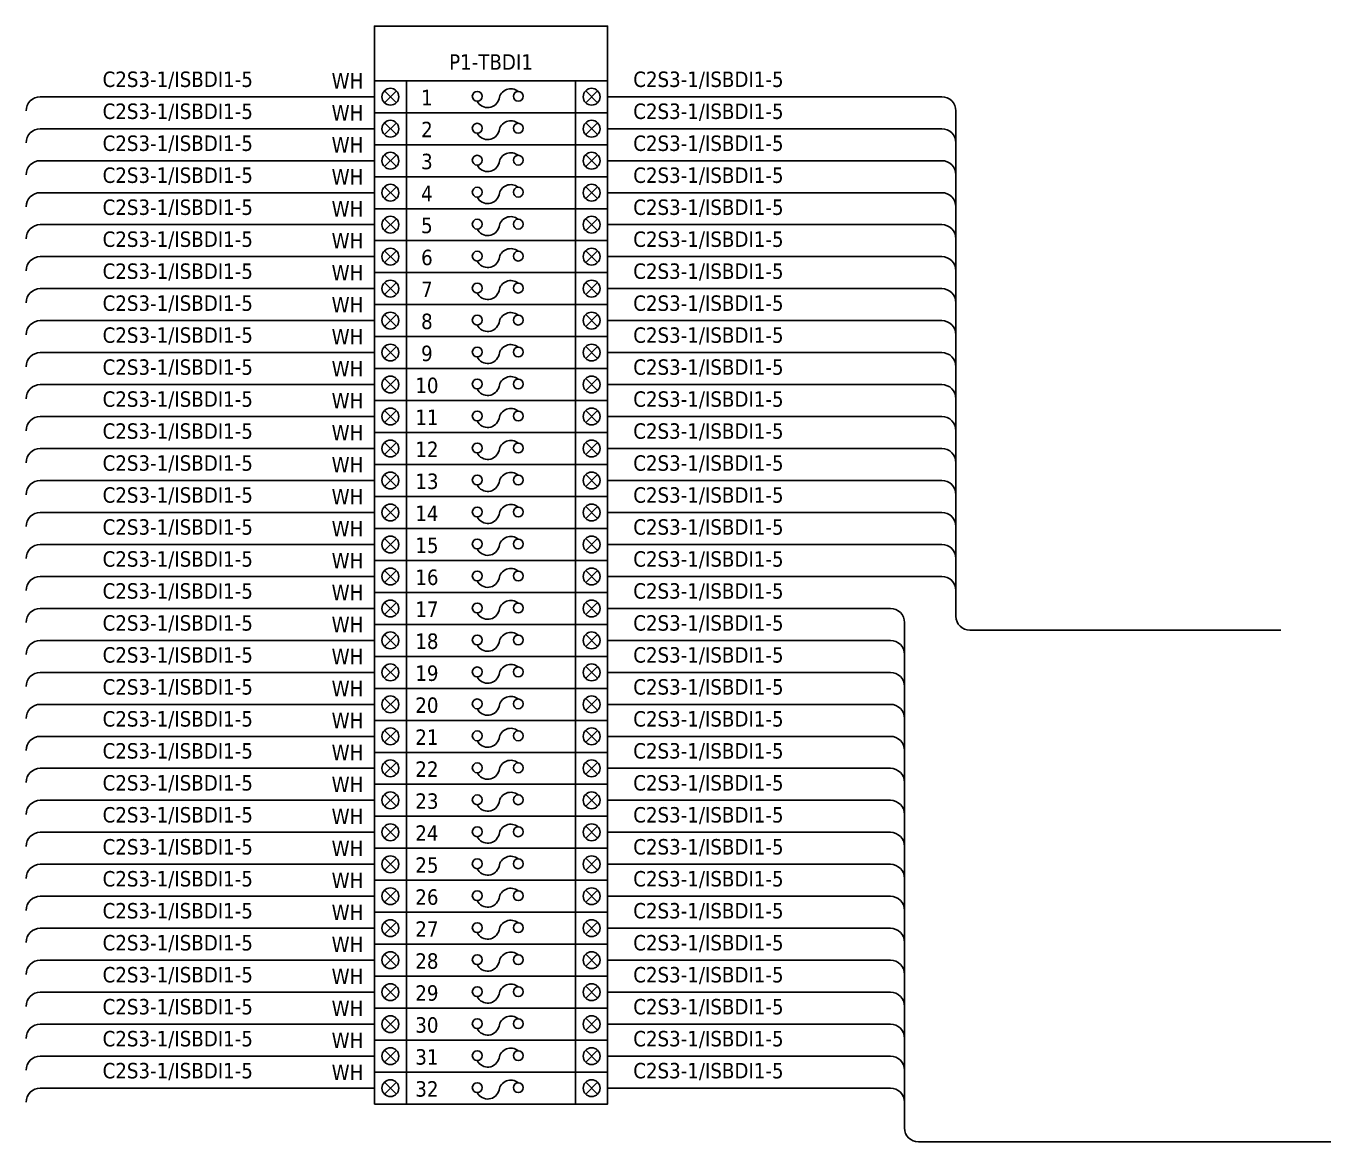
# Model space of a CAD drawing. Header units: millimetres. Extents: x 0 to 3893, y 0 to 6154.
# Drawn here: x 2602 to 3443, y 5434 to 6154 of the extents above; entities that cross this region are included whole.
import ezdxf
from ezdxf.enums import TextEntityAlignment as Align

# ---------------------------------------------------------------- set-up
doc = ezdxf.new("R2010")
doc.units = ezdxf.units.MM
doc.layers.add('IE-WIRE', color=7, linetype='Continuous', lineweight=25)
doc.layers.add('power', color=7, linetype='Continuous', lineweight=25)
doc.styles.add('Tahoma', font='')
doc.styles.get('Tahoma').set_extended_font_data('Tahoma')

msp = doc.modelspace()

# ---------------------------------------------------------------- linework, layer by layer
at = {"color": 1, "ltscale": 25.4}
for p, q in [((2840.96, 6111.84), (2833.29, 6104.17)), ((2833.29, 6111.84), (2840.96, 6104.17)), ((2963.01, 6111.84), (2970.68, 6104.17)), ((2970.68, 6111.84), (2963.01, 6104.17)), ((2840.96, 6091.23), (2833.29, 6083.56)), ((2833.29, 6091.23), (2840.96, 6083.56)), ((2963.01, 6091.23), (2970.68, 6083.56)), ((2970.68, 6091.23), (2963.01, 6083.56)), ((2840.96, 6070.61), (2833.29, 6062.94)), ((2833.29, 6070.61), (2840.96, 6062.94)), ((2963.01, 6070.61), (2970.68, 6062.94)), ((2970.68, 6070.61), (2963.01, 6062.94)), ((2840.96, 6050), (2833.29, 6042.33)), ((2833.29, 6050), (2840.96, 6042.33)), ((2963.01, 6050), (2970.68, 6042.33)), ((2970.68, 6050), (2963.01, 6042.33)), ((2840.96, 6029.39), (2833.29, 6021.72)), ((2833.29, 6029.39), (2840.96, 6021.72)), ((2963.01, 6029.39), (2970.68, 6021.72)), ((2970.68, 6029.39), (2963.01, 6021.72)), ((2840.96, 6008.78), (2833.29, 6001.11)), ((2833.29, 6008.78), (2840.96, 6001.11)), ((2963.01, 6008.78), (2970.68, 6001.11)), ((2970.68, 6008.78), (2963.01, 6001.11)), ((2840.96, 5988.17), (2833.29, 5980.5)), ((2833.29, 5988.17), (2840.96, 5980.5)), ((2963.01, 5988.17), (2970.68, 5980.5)), ((2970.68, 5988.17), (2963.01, 5980.5)), ((2840.96, 5967.56), (2833.29, 5959.89)), ((2833.29, 5967.56), (2840.96, 5959.89)), ((2963.01, 5967.56), (2970.68, 5959.89)), ((2970.68, 5967.56), (2963.01, 5959.89)), ((2840.96, 5946.94), (2833.29, 5939.27)), ((2833.29, 5946.94), (2840.96, 5939.27)), ((2963.01, 5946.94), (2970.68, 5939.27)), ((2970.68, 5946.94), (2963.01, 5939.27)), ((2840.96, 5926.33), (2833.29, 5918.66)), ((2833.29, 5926.33), (2840.96, 5918.66)), ((2963.01, 5926.33), (2970.68, 5918.66)), ((2970.68, 5926.33), (2963.01, 5918.66)), ((2840.96, 5905.72), (2833.29, 5898.05)), ((2833.29, 5905.72), (2840.96, 5898.05)), ((2963.01, 5905.72), (2970.68, 5898.05)), ((2970.68, 5905.72), (2963.01, 5898.05)), ((2840.96, 5885.11), (2833.29, 5877.44)), ((2833.29, 5885.11), (2840.96, 5877.44)), ((2963.01, 5885.11), (2970.68, 5877.44)), ((2970.68, 5885.11), (2963.01, 5877.44)), ((2840.96, 5864.5), (2833.29, 5856.83)), ((2833.29, 5864.5), (2840.96, 5856.83)), ((2963.01, 5864.5), (2970.68, 5856.83)), ((2970.68, 5864.5), (2963.01, 5856.83)), ((2840.96, 5843.89), (2833.29, 5836.22)), ((2833.29, 5843.89), (2840.96, 5836.22)), ((2963.01, 5843.89), (2970.68, 5836.22)), ((2970.68, 5843.89), (2963.01, 5836.22)), ((2840.96, 5823.27), (2833.29, 5815.6)), ((2833.29, 5823.27), (2840.96, 5815.6)), ((2963.01, 5823.27), (2970.68, 5815.6)), ((2970.68, 5823.27), (2963.01, 5815.6)), ((2840.96, 5802.66), (2833.29, 5794.99)), ((2833.29, 5802.66), (2840.96, 5794.99)), ((2963.01, 5802.66), (2970.68, 5794.99)), ((2970.68, 5802.66), (2963.01, 5794.99)), ((2840.96, 5782.05), (2833.29, 5774.38)), ((2833.29, 5782.05), (2840.96, 5774.38)), ((2963.01, 5782.05), (2970.68, 5774.38)), ((2970.68, 5782.05), (2963.01, 5774.38)), ((2840.96, 5761.44), (2833.29, 5753.77)), ((2833.29, 5761.44), (2840.96, 5753.77)), ((2963.01, 5761.44), (2970.68, 5753.77)), ((2970.68, 5761.44), (2963.01, 5753.77)), ((2840.96, 5740.83), (2833.29, 5733.16)), ((2833.29, 5740.83), (2840.96, 5733.16)), ((2963.01, 5740.83), (2970.68, 5733.16)), ((2970.68, 5740.83), (2963.01, 5733.16)), ((2840.96, 5720.21), (2833.29, 5712.54)), ((2833.29, 5720.21), (2840.96, 5712.54)), ((2963.01, 5720.21), (2970.68, 5712.54)), ((2970.68, 5720.21), (2963.01, 5712.54)), ((2840.96, 5699.6), (2833.29, 5691.93)), ((2833.29, 5699.6), (2840.96, 5691.93)), ((2963.01, 5699.6), (2970.68, 5691.93)), ((2970.68, 5699.6), (2963.01, 5691.93)), ((2840.96, 5678.99), (2833.29, 5671.32)), ((2833.29, 5678.99), (2840.96, 5671.32)), ((2963.01, 5678.99), (2970.68, 5671.32)), ((2970.68, 5678.99), (2963.01, 5671.32)), ((2840.96, 5658.38), (2833.29, 5650.71)), ((2833.29, 5658.38), (2840.96, 5650.71)), ((2963.01, 5658.38), (2970.68, 5650.71)), ((2970.68, 5658.38), (2963.01, 5650.71)), ((2840.96, 5637.77), (2833.29, 5630.1)), ((2833.29, 5637.77), (2840.96, 5630.1)), ((2963.01, 5637.77), (2970.68, 5630.1)), ((2970.68, 5637.77), (2963.01, 5630.1)), ((2840.96, 5617.16), (2833.29, 5609.49)), ((2833.29, 5617.16), (2840.96, 5609.49)), ((2963.01, 5617.16), (2970.68, 5609.49)), ((2970.68, 5617.16), (2963.01, 5609.49)), ((2840.96, 5596.54), (2833.29, 5588.87)), ((2833.29, 5596.54), (2840.96, 5588.87)), ((2963.01, 5596.54), (2970.68, 5588.87)), ((2970.68, 5596.54), (2963.01, 5588.87)), ((2840.96, 5575.93), (2833.29, 5568.26)), ((2833.29, 5575.93), (2840.96, 5568.26)), ((2963.01, 5575.93), (2970.68, 5568.26)), ((2970.68, 5575.93), (2963.01, 5568.26)), ((2840.96, 5555.32), (2833.29, 5547.65)), ((2833.29, 5555.32), (2840.96, 5547.65)), ((2963.01, 5555.32), (2970.68, 5547.65)), ((2970.68, 5555.32), (2963.01, 5547.65)), ((2840.96, 5534.71), (2833.29, 5527.04)), ((2833.29, 5534.71), (2840.96, 5527.04)), ((2963.01, 5534.71), (2970.68, 5527.04)), ((2970.68, 5534.71), (2963.01, 5527.04)), ((2840.96, 5514.1), (2833.29, 5506.43)), ((2833.29, 5514.1), (2840.96, 5506.43)), ((2963.01, 5514.1), (2970.68, 5506.43)), ((2970.68, 5514.1), (2963.01, 5506.43)), ((2840.96, 5493.48), (2833.29, 5485.81)), ((2833.29, 5493.48), (2840.96, 5485.81)), ((2963.01, 5493.48), (2970.68, 5485.81)), ((2970.68, 5493.48), (2963.01, 5485.81)), ((2840.96, 5472.87), (2833.29, 5465.2)), ((2833.29, 5472.87), (2840.96, 5465.2)), ((2963.01, 5472.87), (2970.68, 5465.2)), ((2970.68, 5472.87), (2963.01, 5465.2))]:
    msp.add_line(p, q, dxfattribs=at)
at = {"color": 4, "ltscale": 25.4}
msp.add_lwpolyline([(2826.81, 6118.31), (2977.15, 6118.31), (2977.15, 6153.53), (2826.81, 6153.53)], close=True, dxfattribs=at)
at = {"color": 1, "ltscale": 25.4}
for points in [[(2826.81, 6097.7), (2847.43, 6097.7), (2847.43, 6118.31), (2826.81, 6118.31)], [(2847.43, 6097.7), (2956.53, 6097.7), (2956.53, 6118.31), (2847.43, 6118.31)], [(2956.53, 6097.7), (2977.15, 6097.7), (2977.15, 6118.31), (2956.53, 6118.31)], [(2826.81, 6077.09), (2847.43, 6077.09), (2847.43, 6097.7), (2826.81, 6097.7)], [(2847.43, 6077.09), (2956.53, 6077.09), (2956.53, 6097.7), (2847.43, 6097.7)], [(2956.53, 6077.09), (2977.15, 6077.09), (2977.15, 6097.7), (2956.53, 6097.7)], [(2826.81, 6056.47), (2847.43, 6056.47), (2847.43, 6077.09), (2826.81, 6077.09)], [(2847.43, 6056.47), (2956.53, 6056.47), (2956.53, 6077.09), (2847.43, 6077.09)], [(2956.53, 6056.47), (2977.15, 6056.47), (2977.15, 6077.09), (2956.53, 6077.09)], [(2826.81, 6035.86), (2847.43, 6035.86), (2847.43, 6056.47), (2826.81, 6056.47)], [(2847.43, 6035.86), (2956.53, 6035.86), (2956.53, 6056.47), (2847.43, 6056.47)], [(2956.53, 6035.86), (2977.15, 6035.86), (2977.15, 6056.47), (2956.53, 6056.47)], [(2826.81, 6015.25), (2847.43, 6015.25), (2847.43, 6035.86), (2826.81, 6035.86)], [(2847.43, 6015.25), (2956.53, 6015.25), (2956.53, 6035.86), (2847.43, 6035.86)], [(2956.53, 6015.25), (2977.15, 6015.25), (2977.15, 6035.86), (2956.53, 6035.86)], [(2826.81, 5994.64), (2847.43, 5994.64), (2847.43, 6015.25), (2826.81, 6015.25)], [(2847.43, 5994.64), (2956.53, 5994.64), (2956.53, 6015.25), (2847.43, 6015.25)], [(2956.53, 5994.64), (2977.15, 5994.64), (2977.15, 6015.25), (2956.53, 6015.25)], [(2826.81, 5974.03), (2847.43, 5974.03), (2847.43, 5994.64), (2826.81, 5994.64)], [(2847.43, 5974.03), (2956.53, 5974.03), (2956.53, 5994.64), (2847.43, 5994.64)], [(2956.53, 5974.03), (2977.15, 5974.03), (2977.15, 5994.64), (2956.53, 5994.64)], [(2826.81, 5953.41), (2847.43, 5953.41), (2847.43, 5974.03), (2826.81, 5974.03)], [(2847.43, 5953.41), (2956.53, 5953.41), (2956.53, 5974.03), (2847.43, 5974.03)], [(2956.53, 5953.41), (2977.15, 5953.41), (2977.15, 5974.03), (2956.53, 5974.03)], [(2826.81, 5932.8), (2847.43, 5932.8), (2847.43, 5953.41), (2826.81, 5953.41)], [(2847.43, 5932.8), (2956.53, 5932.8), (2956.53, 5953.41), (2847.43, 5953.41)], [(2956.53, 5932.8), (2977.15, 5932.8), (2977.15, 5953.41), (2956.53, 5953.41)], [(2826.81, 5912.19), (2847.43, 5912.19), (2847.43, 5932.8), (2826.81, 5932.8)], [(2847.43, 5912.19), (2956.53, 5912.19), (2956.53, 5932.8), (2847.43, 5932.8)], [(2956.53, 5912.19), (2977.15, 5912.19), (2977.15, 5932.8), (2956.53, 5932.8)], [(2826.81, 5891.58), (2847.43, 5891.58), (2847.43, 5912.19), (2826.81, 5912.19)], [(2847.43, 5891.58), (2956.53, 5891.58), (2956.53, 5912.19), (2847.43, 5912.19)], [(2956.53, 5891.58), (2977.15, 5891.58), (2977.15, 5912.19), (2956.53, 5912.19)], [(2826.81, 5870.97), (2847.43, 5870.97), (2847.43, 5891.58), (2826.81, 5891.58)], [(2847.43, 5870.97), (2956.53, 5870.97), (2956.53, 5891.58), (2847.43, 5891.58)], [(2956.53, 5870.97), (2977.15, 5870.97), (2977.15, 5891.58), (2956.53, 5891.58)], [(2826.81, 5850.36), (2847.43, 5850.36), (2847.43, 5870.97), (2826.81, 5870.97)], [(2847.43, 5850.36), (2956.53, 5850.36), (2956.53, 5870.97), (2847.43, 5870.97)], [(2956.53, 5850.36), (2977.15, 5850.36), (2977.15, 5870.97), (2956.53, 5870.97)], [(2826.81, 5829.74), (2847.43, 5829.74), (2847.43, 5850.36), (2826.81, 5850.36)], [(2847.43, 5829.74), (2956.53, 5829.74), (2956.53, 5850.36), (2847.43, 5850.36)], [(2956.53, 5829.74), (2977.15, 5829.74), (2977.15, 5850.36), (2956.53, 5850.36)], [(2826.81, 5809.13), (2847.43, 5809.13), (2847.43, 5829.74), (2826.81, 5829.74)], [(2847.43, 5809.13), (2956.53, 5809.13), (2956.53, 5829.74), (2847.43, 5829.74)], [(2956.53, 5809.13), (2977.15, 5809.13), (2977.15, 5829.74), (2956.53, 5829.74)], [(2826.81, 5788.52), (2847.43, 5788.52), (2847.43, 5809.13), (2826.81, 5809.13)], [(2847.43, 5788.52), (2956.53, 5788.52), (2956.53, 5809.13), (2847.43, 5809.13)], [(2956.53, 5788.52), (2977.15, 5788.52), (2977.15, 5809.13), (2956.53, 5809.13)], [(2826.81, 5767.91), (2847.43, 5767.91), (2847.43, 5788.52), (2826.81, 5788.52)], [(2847.43, 5767.91), (2956.53, 5767.91), (2956.53, 5788.52), (2847.43, 5788.52)], [(2956.53, 5767.91), (2977.15, 5767.91), (2977.15, 5788.52), (2956.53, 5788.52)], [(2826.81, 5747.3), (2847.43, 5747.3), (2847.43, 5767.91), (2826.81, 5767.91)], [(2847.43, 5747.3), (2956.53, 5747.3), (2956.53, 5767.91), (2847.43, 5767.91)], [(2956.53, 5747.3), (2977.15, 5747.3), (2977.15, 5767.91), (2956.53, 5767.91)], [(2826.81, 5726.69), (2847.43, 5726.69), (2847.43, 5747.3), (2826.81, 5747.3)], [(2847.43, 5726.69), (2956.53, 5726.69), (2956.53, 5747.3), (2847.43, 5747.3)], [(2956.53, 5726.69), (2977.15, 5726.69), (2977.15, 5747.3), (2956.53, 5747.3)], [(2826.81, 5706.07), (2847.43, 5706.07), (2847.43, 5726.69), (2826.81, 5726.69)], [(2847.43, 5706.07), (2956.53, 5706.07), (2956.53, 5726.69), (2847.43, 5726.69)], [(2956.53, 5706.07), (2977.15, 5706.07), (2977.15, 5726.69), (2956.53, 5726.69)], [(2826.81, 5685.46), (2847.43, 5685.46), (2847.43, 5706.07), (2826.81, 5706.07)], [(2847.43, 5685.46), (2956.53, 5685.46), (2956.53, 5706.07), (2847.43, 5706.07)], [(2956.53, 5685.46), (2977.15, 5685.46), (2977.15, 5706.07), (2956.53, 5706.07)], [(2826.81, 5664.85), (2847.43, 5664.85), (2847.43, 5685.46), (2826.81, 5685.46)], [(2847.43, 5664.85), (2956.53, 5664.85), (2956.53, 5685.46), (2847.43, 5685.46)], [(2956.53, 5664.85), (2977.15, 5664.85), (2977.15, 5685.46), (2956.53, 5685.46)], [(2826.81, 5644.24), (2847.43, 5644.24), (2847.43, 5664.85), (2826.81, 5664.85)], [(2847.43, 5644.24), (2956.53, 5644.24), (2956.53, 5664.85), (2847.43, 5664.85)], [(2956.53, 5644.24), (2977.15, 5644.24), (2977.15, 5664.85), (2956.53, 5664.85)], [(2826.81, 5623.63), (2847.43, 5623.63), (2847.43, 5644.24), (2826.81, 5644.24)], [(2847.43, 5623.63), (2956.53, 5623.63), (2956.53, 5644.24), (2847.43, 5644.24)], [(2956.53, 5623.63), (2977.15, 5623.63), (2977.15, 5644.24), (2956.53, 5644.24)], [(2826.81, 5603.01), (2847.43, 5603.01), (2847.43, 5623.63), (2826.81, 5623.63)], [(2847.43, 5603.01), (2956.53, 5603.01), (2956.53, 5623.63), (2847.43, 5623.63)], [(2956.53, 5603.01), (2977.15, 5603.01), (2977.15, 5623.63), (2956.53, 5623.63)], [(2826.81, 5582.4), (2847.43, 5582.4), (2847.43, 5603.01), (2826.81, 5603.01)], [(2847.43, 5582.4), (2956.53, 5582.4), (2956.53, 5603.01), (2847.43, 5603.01)], [(2956.53, 5582.4), (2977.15, 5582.4), (2977.15, 5603.01), (2956.53, 5603.01)], [(2826.81, 5561.79), (2847.43, 5561.79), (2847.43, 5582.4), (2826.81, 5582.4)], [(2847.43, 5561.79), (2956.53, 5561.79), (2956.53, 5582.4), (2847.43, 5582.4)], [(2956.53, 5561.79), (2977.15, 5561.79), (2977.15, 5582.4), (2956.53, 5582.4)], [(2826.81, 5541.18), (2847.43, 5541.18), (2847.43, 5561.79), (2826.81, 5561.79)], [(2847.43, 5541.18), (2956.53, 5541.18), (2956.53, 5561.79), (2847.43, 5561.79)], [(2956.53, 5541.18), (2977.15, 5541.18), (2977.15, 5561.79), (2956.53, 5561.79)], [(2826.81, 5520.57), (2847.43, 5520.57), (2847.43, 5541.18), (2826.81, 5541.18)], [(2847.43, 5520.57), (2956.53, 5520.57), (2956.53, 5541.18), (2847.43, 5541.18)], [(2956.53, 5520.57), (2977.15, 5520.57), (2977.15, 5541.18), (2956.53, 5541.18)], [(2826.81, 5499.96), (2847.43, 5499.96), (2847.43, 5520.57), (2826.81, 5520.57)], [(2847.43, 5499.96), (2956.53, 5499.96), (2956.53, 5520.57), (2847.43, 5520.57)], [(2956.53, 5499.96), (2977.15, 5499.96), (2977.15, 5520.57), (2956.53, 5520.57)], [(2826.81, 5479.34), (2847.43, 5479.34), (2847.43, 5499.96), (2826.81, 5499.96)], [(2847.43, 5479.34), (2956.53, 5479.34), (2956.53, 5499.96), (2847.43, 5499.96)], [(2956.53, 5479.34), (2977.15, 5479.34), (2977.15, 5499.96), (2956.53, 5499.96)], [(2826.81, 5458.73), (2847.43, 5458.73), (2847.43, 5479.34), (2826.81, 5479.34)], [(2847.43, 5458.73), (2956.53, 5458.73), (2956.53, 5479.34), (2847.43, 5479.34)], [(2956.53, 5458.73), (2977.15, 5458.73), (2977.15, 5479.34), (2956.53, 5479.34)]]:
    msp.add_lwpolyline(points, close=True, dxfattribs=at)
for centre in [(2837.12, 6108), (2966.84, 6108), (2837.12, 6087.39), (2966.84, 6087.39), (2837.12, 6066.78), (2966.84, 6066.78), (2837.12, 6046.17), (2966.84, 6046.17), (2837.12, 6025.56), (2966.84, 6025.56), (2837.12, 6004.94), (2966.84, 6004.94), (2837.12, 5984.33), (2966.84, 5984.33), (2837.12, 5963.72), (2966.84, 5963.72), (2837.12, 5943.11), (2966.84, 5943.11), (2837.12, 5922.5), (2966.84, 5922.5), (2837.12, 5901.89), (2966.84, 5901.89), (2837.12, 5881.27), (2966.84, 5881.27), (2837.12, 5860.66), (2966.84, 5860.66), (2837.12, 5840.05), (2966.84, 5840.05), (2837.12, 5819.44), (2966.84, 5819.44), (2837.12, 5798.83), (2966.84, 5798.83), (2837.12, 5778.21), (2966.84, 5778.21), (2837.12, 5757.6), (2966.84, 5757.6), (2837.12, 5736.99), (2966.84, 5736.99), (2837.12, 5716.38), (2966.84, 5716.38), (2837.12, 5695.77), (2966.84, 5695.77), (2837.12, 5675.16), (2966.84, 5675.16), (2837.12, 5654.54), (2966.84, 5654.54), (2837.12, 5633.93), (2966.84, 5633.93), (2837.12, 5613.32), (2966.84, 5613.32), (2837.12, 5592.71), (2966.84, 5592.71), (2837.12, 5572.1), (2966.84, 5572.1), (2837.12, 5551.49), (2966.84, 5551.49), (2837.12, 5530.87), (2966.84, 5530.87), (2837.12, 5510.26), (2966.84, 5510.26), (2837.12, 5489.65), (2966.84, 5489.65), (2837.12, 5469.04), (2966.84, 5469.04)]:
    msp.add_circle(centre, 5.42, dxfattribs=at)
at = {"layer": 'IE-WIRE', "color": 4, "ltscale": 25.4}
for p, q in [((2611.44, 6108), (2826.81, 6108)), ((3192.52, 6108), (2977.15, 6108)), ((3201.66, 6098.86), (3201.66, 5773.13)), ((2611.44, 6087.39), (2826.81, 6087.39)), ((3192.52, 6087.39), (2977.15, 6087.39)), ((2611.44, 6066.78), (2826.81, 6066.78)), ((3192.52, 6066.78), (2977.15, 6066.78)), ((2611.44, 6046.17), (2826.81, 6046.17)), ((3192.52, 6046.17), (2977.15, 6046.17)), ((2611.44, 6025.56), (2826.81, 6025.56)), ((3192.52, 6025.56), (2977.15, 6025.56)), ((2611.44, 6004.94), (2826.81, 6004.94)), ((3192.52, 6004.94), (2977.15, 6004.94)), ((2611.44, 5984.33), (2826.81, 5984.33)), ((3192.52, 5984.33), (2977.15, 5984.33)), ((2611.44, 5963.72), (2826.81, 5963.72)), ((3192.52, 5963.72), (2977.15, 5963.72)), ((2611.44, 5943.11), (2826.81, 5943.11)), ((3192.52, 5943.11), (2977.15, 5943.11)), ((2611.44, 5922.5), (2826.81, 5922.5)), ((3192.52, 5922.5), (2977.15, 5922.5)), ((2611.44, 5901.89), (2826.81, 5901.89)), ((3192.52, 5901.89), (2977.15, 5901.89)), ((2611.44, 5881.27), (2826.81, 5881.27)), ((3192.52, 5881.27), (2977.15, 5881.27)), ((2611.44, 5860.66), (2826.81, 5860.66)), ((3192.52, 5860.66), (2977.15, 5860.66)), ((2611.44, 5840.05), (2826.81, 5840.05)), ((3192.52, 5840.05), (2977.15, 5840.05)), ((2611.44, 5819.44), (2826.81, 5819.44)), ((3192.52, 5819.44), (2977.15, 5819.44)), ((2611.44, 5798.83), (2826.81, 5798.83)), ((3192.52, 5798.83), (2977.15, 5798.83)), ((2611.44, 5778.21), (2826.81, 5778.21)), ((3159.41, 5778.21), (2977.15, 5778.21)), ((3168.55, 5769.08), (3168.55, 5443.34)), ((2611.44, 5757.6), (2826.81, 5757.6)), ((3159.41, 5757.6), (2977.15, 5757.6)), ((2611.44, 5736.99), (2826.81, 5736.99)), ((3159.41, 5736.99), (2977.15, 5736.99)), ((2611.44, 5716.38), (2826.81, 5716.38)), ((3159.41, 5716.38), (2977.15, 5716.38)), ((2611.44, 5695.77), (2826.81, 5695.77)), ((3159.41, 5695.77), (2977.15, 5695.77)), ((2611.44, 5675.16), (2826.81, 5675.16)), ((3159.41, 5675.16), (2977.15, 5675.16)), ((2611.44, 5654.54), (2826.81, 5654.54)), ((3159.41, 5654.54), (2977.15, 5654.54)), ((2611.44, 5633.93), (2826.81, 5633.93)), ((3159.41, 5633.93), (2977.15, 5633.93)), ((2611.44, 5613.32), (2826.81, 5613.32)), ((3159.41, 5613.32), (2977.15, 5613.32)), ((2611.44, 5592.71), (2826.81, 5592.71)), ((3159.41, 5592.71), (2977.15, 5592.71)), ((2611.44, 5572.1), (2826.81, 5572.1)), ((3159.41, 5572.1), (2977.15, 5572.1)), ((2611.44, 5551.49), (2826.81, 5551.49)), ((3159.41, 5551.49), (2977.15, 5551.49)), ((2611.44, 5530.87), (2826.81, 5530.87)), ((3159.41, 5530.87), (2977.15, 5530.87)), ((2611.44, 5510.26), (2826.81, 5510.26)), ((3159.41, 5510.26), (2977.15, 5510.26)), ((2611.44, 5489.65), (2826.81, 5489.65)), ((3159.41, 5489.65), (2977.15, 5489.65)), ((2611.44, 5469.04), (2826.81, 5469.04)), ((3159.41, 5469.04), (2977.15, 5469.04))]:
    msp.add_line(p, q, dxfattribs=at)
at = {"layer": 'IE-WIRE', "color": 4}
for p, q in [((3210.62, 5764.17), (3410.99, 5764.17)), ((3177.51, 5434.38), (3443.36, 5434.38))]:
    msp.add_line(p, q, dxfattribs=at)
at = {"layer": 'IE-WIRE', "color": 4, "ltscale": 25.4}
for centre, start, end in [((2611.44, 6098.86), 90, 180), ((3192.52, 6098.86), 0, 90), ((2611.44, 6078.25), 90, 180), ((3192.52, 6078.25), 0, 90), ((2611.44, 6057.64), 90, 180), ((3192.52, 6057.64), 0, 90), ((2611.44, 6037.03), 90, 180), ((3192.52, 6037.03), 0, 90), ((2611.44, 6016.42), 90, 180), ((3192.52, 6016.42), 0, 90), ((2611.44, 5995.81), 90, 180), ((3192.52, 5995.81), 0, 90), ((2611.44, 5975.19), 90, 180), ((3192.52, 5975.19), 0, 90), ((2611.44, 5954.58), 90, 180), ((3192.52, 5954.58), 0, 90), ((2611.44, 5933.97), 90, 180), ((3192.52, 5933.97), 0, 90), ((2611.44, 5913.36), 90, 180), ((3192.52, 5913.36), 0, 90), ((2611.44, 5892.75), 90, 180), ((3192.52, 5892.75), 0, 90), ((2611.44, 5872.13), 90, 180), ((3192.52, 5872.13), 0, 90), ((2611.44, 5851.52), 90, 180), ((3192.52, 5851.52), 0, 90), ((2611.44, 5830.91), 90, 180), ((3192.52, 5830.91), 0, 90), ((2611.44, 5810.3), 90, 180), ((3192.52, 5810.3), 0, 90), ((2611.44, 5789.69), 90, 180), ((3192.52, 5789.69), 0, 90), ((2611.44, 5769.08), 90, 180), ((3159.41, 5769.08), 0, 90), ((2611.44, 5748.46), 90, 180), ((3159.41, 5748.46), 0, 90), ((2611.44, 5727.85), 90, 180), ((3159.41, 5727.85), 0, 90), ((2611.44, 5707.24), 90, 180), ((3159.41, 5707.24), 0, 90), ((2611.44, 5686.63), 90, 180), ((3159.41, 5686.63), 0, 90), ((2611.44, 5666.02), 90, 180), ((3159.41, 5666.02), 0, 90), ((2611.44, 5645.4), 90, 180), ((3159.41, 5645.4), 0, 90), ((2611.44, 5624.79), 90, 180), ((3159.41, 5624.79), 0, 90), ((2611.44, 5604.18), 90, 180), ((3159.41, 5604.18), 0, 90), ((2611.44, 5583.57), 90, 180), ((3159.41, 5583.57), 0, 90), ((2611.44, 5562.96), 90, 180), ((3159.41, 5562.96), 0, 90), ((2611.44, 5542.35), 90, 180), ((3159.41, 5542.35), 0, 90), ((2611.44, 5521.73), 90, 180), ((3159.41, 5521.73), 0, 90), ((2611.44, 5501.12), 90, 180), ((3159.41, 5501.12), 0, 90), ((2611.44, 5480.51), 90, 180), ((3159.41, 5480.51), 0, 90), ((2611.44, 5459.9), 90, 180), ((3159.41, 5459.9), 0, 90)]:
    msp.add_arc(centre, 9.14, start, end, dxfattribs=at)
at = {"layer": 'IE-WIRE', "color": 4}
for centre in [(3210.62, 5773.13), (3177.51, 5443.34)]:
    msp.add_arc(centre, 8.96, 180, 270, dxfattribs=at)
at = {"layer": 'power', "color": 1, "ltscale": 25.4}
for centre in [(2893.1, 6108.32), (2919.53, 6108.32), (2893.1, 6087.71), (2919.53, 6087.71), (2893.1, 6067.1), (2919.53, 6067.1), (2893.1, 6046.49), (2919.53, 6046.49), (2893.1, 6025.88), (2919.53, 6025.88), (2893.1, 6005.26), (2919.53, 6005.26), (2893.1, 5984.65), (2919.53, 5984.65), (2893.1, 5964.04), (2919.53, 5964.04), (2893.1, 5943.43), (2919.53, 5943.43), (2893.1, 5922.82), (2919.53, 5922.82), (2893.1, 5902.21), (2919.53, 5902.21), (2893.1, 5881.59), (2919.53, 5881.59), (2893.1, 5860.98), (2919.53, 5860.98), (2893.1, 5840.37), (2919.53, 5840.37), (2893.1, 5819.76), (2919.53, 5819.76), (2893.1, 5799.15), (2919.53, 5799.15), (2893.1, 5778.53), (2919.53, 5778.53), (2893.1, 5757.92), (2919.53, 5757.92), (2893.1, 5737.31), (2919.53, 5737.31), (2893.1, 5716.7), (2919.53, 5716.7), (2893.1, 5696.09), (2919.53, 5696.09), (2893.1, 5675.48), (2919.53, 5675.48), (2893.1, 5654.86), (2919.53, 5654.86), (2893.1, 5634.25), (2919.53, 5634.25), (2893.1, 5613.64), (2919.53, 5613.64), (2893.1, 5593.03), (2919.53, 5593.03), (2893.1, 5572.42), (2919.53, 5572.42), (2893.1, 5551.81), (2919.53, 5551.81), (2893.1, 5531.19), (2919.53, 5531.19), (2893.1, 5510.58), (2919.53, 5510.58), (2893.1, 5489.97), (2919.53, 5489.97), (2893.1, 5469.36), (2919.53, 5469.36)]:
    msp.add_circle(centre, 3.16, dxfattribs=at)
for centre, radius, start, end in [((2899.85, 6108.49), 7.52, 206.16337, 346.03827), ((2914.72, 6105.51), 7.66, 51.13092, 171.32538), ((2914.72, 6084.9), 7.66, 51.13092, 171.32538), ((2899.85, 6087.87), 7.52, 206.16337, 346.03827), ((2899.85, 6067.26), 7.52, 206.16337, 346.03827), ((2914.72, 6064.29), 7.66, 51.13092, 171.32538), ((2914.72, 6043.68), 7.66, 51.13092, 171.32538), ((2899.85, 6046.65), 7.52, 206.16337, 346.03827), ((2914.72, 6023.07), 7.66, 51.13092, 171.32538), ((2899.85, 6026.04), 7.52, 206.16337, 346.03827), ((2914.72, 6002.46), 7.66, 51.13092, 171.32538), ((2899.85, 6005.43), 7.52, 206.16337, 346.03827), ((2914.72, 5981.84), 7.66, 51.13092, 171.32538), ((2899.85, 5984.81), 7.52, 206.16337, 346.03827), ((2914.72, 5961.23), 7.66, 51.13092, 171.32538), ((2899.85, 5964.2), 7.52, 206.16337, 346.03827), ((2914.72, 5940.62), 7.66, 51.13092, 171.32538), ((2899.85, 5943.59), 7.52, 206.16337, 346.03827), ((2899.85, 5922.98), 7.52, 206.16337, 346.03827), ((2914.72, 5920.01), 7.66, 51.13092, 171.32538), ((2914.72, 5899.4), 7.66, 51.13092, 171.32538), ((2899.85, 5902.37), 7.52, 206.16337, 346.03827), ((2899.85, 5881.76), 7.52, 206.16337, 346.03827), ((2914.72, 5878.78), 7.66, 51.13092, 171.32538), ((2914.72, 5858.17), 7.66, 51.13092, 171.32538), ((2899.85, 5861.14), 7.52, 206.16337, 346.03827), ((2899.85, 5840.53), 7.52, 206.16337, 346.03827), ((2914.72, 5837.56), 7.66, 51.13092, 171.32538), ((2914.72, 5816.95), 7.66, 51.13092, 171.32538), ((2899.85, 5819.92), 7.52, 206.16337, 346.03827), ((2914.72, 5796.34), 7.66, 51.13092, 171.32538), ((2899.85, 5799.31), 7.52, 206.16337, 346.03827), ((2914.72, 5775.73), 7.66, 51.13092, 171.32538), ((2899.85, 5778.7), 7.52, 206.16337, 346.03827), ((2914.72, 5755.11), 7.66, 51.13092, 171.32538), ((2899.85, 5758.08), 7.52, 206.16337, 346.03827), ((2914.72, 5734.5), 7.66, 51.13092, 171.32538), ((2899.85, 5737.47), 7.52, 206.16337, 346.03827), ((2914.72, 5713.89), 7.66, 51.13092, 171.32538), ((2899.85, 5716.86), 7.52, 206.16337, 346.03827), ((2899.85, 5696.25), 7.52, 206.16337, 346.03827), ((2914.72, 5693.28), 7.66, 51.13092, 171.32538), ((2914.72, 5672.67), 7.66, 51.13092, 171.32538), ((2899.85, 5675.64), 7.52, 206.16337, 346.03827), ((2899.85, 5655.03), 7.52, 206.16337, 346.03827), ((2914.72, 5652.06), 7.66, 51.13092, 171.32538), ((2914.72, 5631.44), 7.66, 51.13092, 171.32538), ((2899.85, 5634.41), 7.52, 206.16337, 346.03827), ((2914.72, 5610.83), 7.66, 51.13092, 171.32538), ((2899.85, 5613.8), 7.52, 206.16337, 346.03827), ((2914.72, 5590.22), 7.66, 51.13092, 171.32538), ((2899.85, 5593.19), 7.52, 206.16337, 346.03827), ((2914.72, 5569.61), 7.66, 51.13092, 171.32538), ((2899.85, 5572.58), 7.52, 206.16337, 346.03827), ((2914.72, 5549), 7.66, 51.13092, 171.32538), ((2899.85, 5551.97), 7.52, 206.16337, 346.03827), ((2914.72, 5528.38), 7.66, 51.13092, 171.32538), ((2899.85, 5531.36), 7.52, 206.16337, 346.03827), ((2899.85, 5510.74), 7.52, 206.16337, 346.03827), ((2914.72, 5507.77), 7.66, 51.13092, 171.32538), ((2914.72, 5487.16), 7.66, 51.13092, 171.32538), ((2899.85, 5490.13), 7.52, 206.16337, 346.03827), ((2899.85, 5469.52), 7.52, 206.16337, 346.03827), ((2914.72, 5466.55), 7.66, 51.13092, 171.32538)]:
    msp.add_arc(centre, radius, start, end, dxfattribs=at)

# ---------------------------------------------------------------- texts
at = {"color": 4, "style": 'Tahoma'}
msp.add_text('P1-TBDI1', height=9.949, dxfattribs=at).set_placement((2901.98, 6130.39), align=Align.MIDDLE_CENTER)
for s, height, p in [('C2S3-1/ISBDI1-5', 9.9487, (2651.62, 6114.29)), ('WH', 9.949, (2799.24, 6113.26)), ('C2S3-1/ISBDI1-5', 9.9487, (2993.66, 6114.29)), ('C2S3-1/ISBDI1-5', 9.9487, (2651.62, 6093.68)), ('WH', 9.949, (2799.24, 6092.65)), ('C2S3-1/ISBDI1-5', 9.9487, (2993.66, 6093.68)), ('C2S3-1/ISBDI1-5', 9.9487, (2651.62, 6073.07)), ('WH', 9.949, (2799.24, 6072.03)), ('C2S3-1/ISBDI1-5', 9.9487, (2993.66, 6073.07)), ('C2S3-1/ISBDI1-5', 9.9487, (2651.62, 6052.46)), ('WH', 9.949, (2799.24, 6051.42)), ('C2S3-1/ISBDI1-5', 9.9487, (2993.66, 6052.46)), ('C2S3-1/ISBDI1-5', 9.9487, (2651.62, 6031.84)), ('WH', 9.949, (2799.24, 6030.81)), ('C2S3-1/ISBDI1-5', 9.9487, (2993.66, 6031.84)), ('C2S3-1/ISBDI1-5', 9.9487, (2651.62, 6011.23)), ('WH', 9.949, (2799.24, 6010.2)), ('C2S3-1/ISBDI1-5', 9.9487, (2993.66, 6011.23)), ('C2S3-1/ISBDI1-5', 9.9487, (2651.62, 5990.62)), ('WH', 9.949, (2799.24, 5989.59)), ('C2S3-1/ISBDI1-5', 9.9487, (2993.66, 5990.62)), ('C2S3-1/ISBDI1-5', 9.9487, (2651.62, 5970.01)), ('C2S3-1/ISBDI1-5', 9.9487, (2993.66, 5970.01)), ('WH', 9.949, (2799.24, 5968.97)), ('C2S3-1/ISBDI1-5', 9.9487, (2651.62, 5949.4)), ('WH', 9.949, (2799.24, 5948.36)), ('C2S3-1/ISBDI1-5', 9.9487, (2993.66, 5949.4)), ('C2S3-1/ISBDI1-5', 9.9487, (2651.62, 5928.79)), ('C2S3-1/ISBDI1-5', 9.9487, (2993.66, 5928.79)), ('WH', 9.949, (2799.24, 5927.75)), ('C2S3-1/ISBDI1-5', 9.9487, (2651.62, 5908.17)), ('WH', 9.949, (2799.24, 5907.14)), ('C2S3-1/ISBDI1-5', 9.9487, (2993.66, 5908.17)), ('C2S3-1/ISBDI1-5', 9.9487, (2651.62, 5887.56)), ('WH', 9.949, (2799.24, 5886.53)), ('C2S3-1/ISBDI1-5', 9.9487, (2993.66, 5887.56)), ('C2S3-1/ISBDI1-5', 9.9487, (2651.62, 5866.95)), ('WH', 9.949, (2799.24, 5865.92)), ('C2S3-1/ISBDI1-5', 9.9487, (2993.66, 5866.95)), ('C2S3-1/ISBDI1-5', 9.9487, (2651.62, 5846.34)), ('WH', 9.949, (2799.24, 5845.3)), ('C2S3-1/ISBDI1-5', 9.9487, (2993.66, 5846.34)), ('C2S3-1/ISBDI1-5', 9.9487, (2651.62, 5825.73)), ('WH', 9.949, (2799.24, 5824.69)), ('C2S3-1/ISBDI1-5', 9.9487, (2993.66, 5825.73)), ('C2S3-1/ISBDI1-5', 9.9487, (2651.62, 5805.11)), ('WH', 9.949, (2799.24, 5804.08)), ('C2S3-1/ISBDI1-5', 9.9487, (2993.66, 5805.11)), ('C2S3-1/ISBDI1-5', 9.9487, (2651.62, 5784.5)), ('WH', 9.949, (2799.24, 5783.47)), ('C2S3-1/ISBDI1-5', 9.9487, (2993.66, 5784.5)), ('C2S3-1/ISBDI1-5', 9.9487, (2651.62, 5763.89)), ('WH', 9.949, (2799.24, 5762.86)), ('C2S3-1/ISBDI1-5', 9.9487, (2993.66, 5763.89)), ('C2S3-1/ISBDI1-5', 9.9487, (2651.62, 5743.28)), ('C2S3-1/ISBDI1-5', 9.9487, (2993.66, 5743.28)), ('WH', 9.949, (2799.24, 5742.24)), ('C2S3-1/ISBDI1-5', 9.9487, (2651.62, 5722.67)), ('WH', 9.949, (2799.24, 5721.63)), ('C2S3-1/ISBDI1-5', 9.9487, (2993.66, 5722.67)), ('C2S3-1/ISBDI1-5', 9.9487, (2651.62, 5702.06)), ('WH', 9.949, (2799.24, 5701.02)), ('C2S3-1/ISBDI1-5', 9.9487, (2993.66, 5702.06)), ('C2S3-1/ISBDI1-5', 9.9487, (2651.62, 5681.44)), ('WH', 9.949, (2799.24, 5680.41)), ('C2S3-1/ISBDI1-5', 9.9487, (2993.66, 5681.44)), ('C2S3-1/ISBDI1-5', 9.9487, (2651.62, 5660.83)), ('WH', 9.949, (2799.24, 5659.8)), ('C2S3-1/ISBDI1-5', 9.9487, (2993.66, 5660.83)), ('C2S3-1/ISBDI1-5', 9.9487, (2651.62, 5640.22)), ('WH', 9.949, (2799.24, 5639.19)), ('C2S3-1/ISBDI1-5', 9.9487, (2993.66, 5640.22)), ('C2S3-1/ISBDI1-5', 9.9487, (2651.62, 5619.61)), ('WH', 9.949, (2799.24, 5618.57)), ('C2S3-1/ISBDI1-5', 9.9487, (2993.66, 5619.61)), ('C2S3-1/ISBDI1-5', 9.9487, (2651.62, 5599)), ('WH', 9.949, (2799.24, 5597.96)), ('C2S3-1/ISBDI1-5', 9.9487, (2993.66, 5599)), ('C2S3-1/ISBDI1-5', 9.9487, (2651.62, 5578.39)), ('WH', 9.949, (2799.24, 5577.35)), ('C2S3-1/ISBDI1-5', 9.9487, (2993.66, 5578.39)), ('C2S3-1/ISBDI1-5', 9.9487, (2651.62, 5557.77)), ('C2S3-1/ISBDI1-5', 9.9487, (2993.66, 5557.77)), ('WH', 9.949, (2799.24, 5556.74)), ('C2S3-1/ISBDI1-5', 9.9487, (2651.62, 5537.16)), ('WH', 9.949, (2799.24, 5536.13)), ('C2S3-1/ISBDI1-5', 9.9487, (2993.66, 5537.16)), ('C2S3-1/ISBDI1-5', 9.9487, (2651.62, 5516.55)), ('C2S3-1/ISBDI1-5', 9.9487, (2993.66, 5516.55)), ('WH', 9.949, (2799.24, 5515.52)), ('C2S3-1/ISBDI1-5', 9.9487, (2651.62, 5495.94)), ('WH', 9.949, (2799.24, 5494.9)), ('C2S3-1/ISBDI1-5', 9.9487, (2993.66, 5495.94)), ('C2S3-1/ISBDI1-5', 9.9487, (2651.62, 5475.33)), ('WH', 9.949, (2799.24, 5474.29)), ('C2S3-1/ISBDI1-5', 9.9487, (2993.66, 5475.33))]:
    msp.add_text(s, height=height, dxfattribs=at).set_placement(p)
at = {"layer": 'power', "color": 7, "style": 'Tahoma'}
for s, height, p in [('1', 9.97, (2860.65, 6107.49)), ('2', 9.97, (2860.65, 6086.88)), ('3', 9.97, (2860.65, 6066.27)), ('4', 9.97, (2860.65, 6045.66)), ('5', 9.97, (2860.65, 6025.04)), ('6', 9.97, (2860.65, 6004.43)), ('7', 9.97, (2860.65, 5983.82)), ('8', 9.97, (2860.65, 5963.21)), ('9', 9.97, (2860.65, 5942.6)), ('10', 9.966, (2860.65, 5921.98)), ('11', 9.966, (2860.65, 5901.37)), ('12', 9.966, (2860.65, 5880.76)), ('13', 9.966, (2860.65, 5860.15)), ('14', 9.966, (2860.65, 5839.54)), ('15', 9.966, (2860.65, 5818.93)), ('16', 9.966, (2860.65, 5798.31)), ('17', 9.966, (2860.65, 5777.7)), ('18', 9.966, (2860.65, 5757.09)), ('19', 9.966, (2860.65, 5736.48)), ('20', 9.966, (2860.65, 5715.87)), ('21', 9.966, (2860.65, 5695.25)), ('22', 9.966, (2860.65, 5674.64)), ('23', 9.966, (2860.65, 5654.03)), ('24', 9.966, (2860.65, 5633.42)), ('25', 9.966, (2860.65, 5612.81)), ('26', 9.966, (2860.65, 5592.2)), ('27', 9.966, (2860.65, 5571.58)), ('28', 9.966, (2860.65, 5550.97)), ('29', 9.966, (2860.65, 5530.36)), ('30', 9.966, (2860.65, 5509.75)), ('31', 9.966, (2860.65, 5489.14)), ('32', 9.966, (2860.65, 5468.53))]:
    msp.add_text(s, height=height, dxfattribs=at).set_placement(p, align=Align.MIDDLE_CENTER)

doc.saveas('drawing.dxf')
